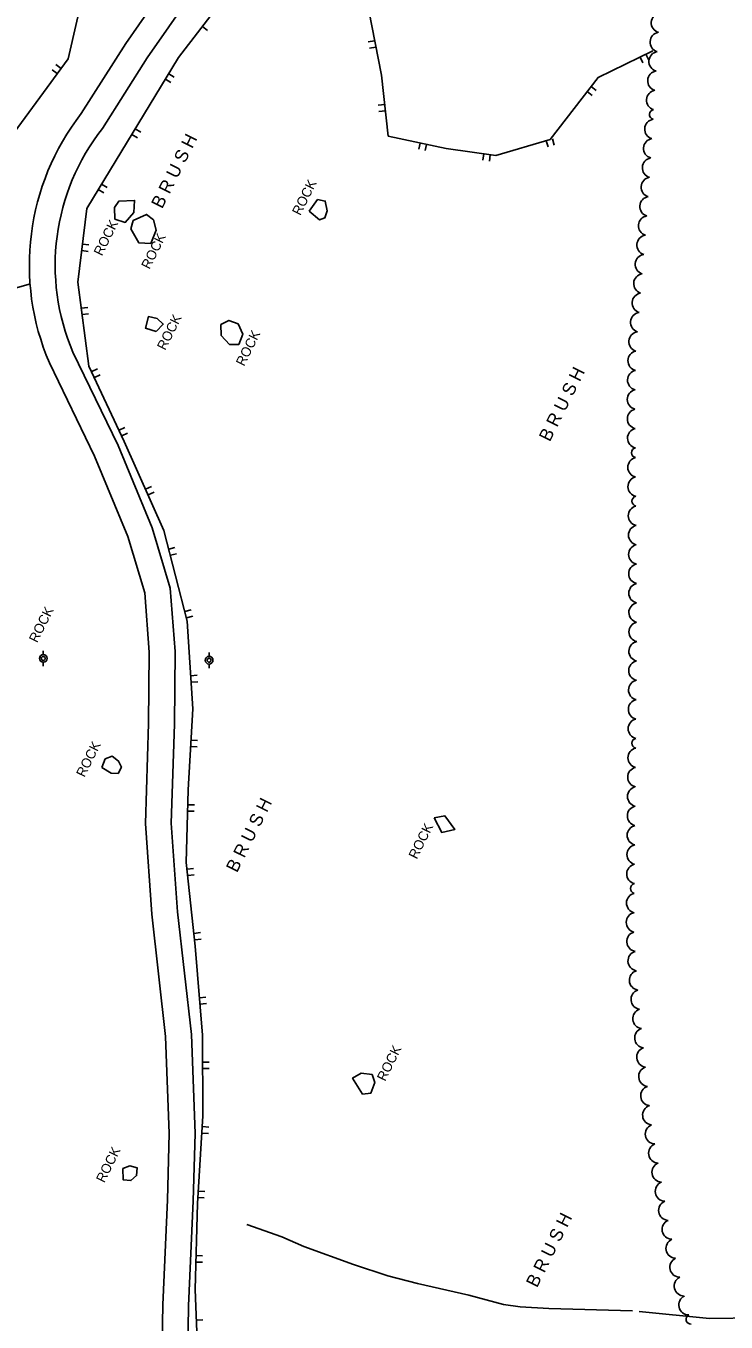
# Model space of a CAD drawing. Extents: x 0 to 9328, y -1540 to 7782.
# Drawn here: x 6965.7 to 7182.4, y 5193.5 to 5595.1 of the extents above; entities that cross this region are included whole.
import ezdxf

# ---------------------------------------------------------------- set-up
doc = ezdxf.new("R2010")
doc.units = 0
for name, color, linetype in [('Level 1', 7, 'Continuous'), ('Level 12', 7, 'Continuous'), ('Level 3', 7, 'Continuous'), ('Level 5', 7, 'Continuous'), ('Level 7', 7, 'Continuous'), ('Level 9', 7, 'Continuous')]:
    doc.layers.add(name, color=color, linetype=linetype)

msp = doc.modelspace()

# ---------------------------------------------------------------- linework, layer by layer
at = {"layer": 'Level 12'}
for p, q in [((6971.03, 5400.34), (6971.03, 5401.54)), ((7022.38, 5399.78), (7022.38, 5400.98)), ((6971.04, 5397.94), (6971.04, 5396.74)), ((7022.38, 5397.38), (7022.38, 5396.18))]:
    msp.add_line(p, q, dxfattribs=at)
for centre, radius in [((6971.05, 5399.15), 1.2), ((6971.05, 5399.15), 0.6), ((7022.39, 5398.59), 1.2), ((7022.39, 5398.59), 0.6)]:
    msp.add_circle(centre, radius, dxfattribs=at)
at = {"layer": 'Level 3'}
for points in [[(6982.79, 5567.93), (6996.57, 5589.65), (7016.78, 5618.68), (7040.75, 5653.59), (7068.08, 5697.59), (7084.58, 5726.38), (7099.89, 5755.33), (7105.29, 5771.75)], [(6989.34, 5563.32), (7003.24, 5585.22), (7023.36, 5614.14), (7047.45, 5649.22), (7074.95, 5693.49), (7091.59, 5722.52), (7107.27, 5752.19), (7113.64, 5771.53)], [(7031.5, 5063.9), (7030.47, 5078.91), (7025.07, 5114.01), (7020.5, 5144.25), (7015.6, 5171.07), (7016.02, 5198.6), (7017.5, 5231.11), (7018.04, 5252), (7016.93, 5282.61), (7012.59, 5320.66), (7010.66, 5348.12), (7011.65, 5378.82), (7011.86, 5401.34), (7010.37, 5420.95), (7004.76, 5439.6), (6994.19, 5465.07), (6980.23, 5494.01)], [(7023.52, 5063.35), (7022.52, 5078.02), (7017.16, 5112.81), (7012.61, 5142.93), (7007.59, 5170.4), (7008.03, 5198.85), (7009.5, 5231.39), (7010.03, 5251.96), (7008.94, 5282.01), (7004.62, 5319.93), (7002.65, 5347.97), (7003.65, 5378.98), (7003.86, 5401.08), (7002.46, 5419.48), (6997.21, 5436.9), (6986.89, 5461.8), (6972.94, 5490.7)]]:
    msp.add_lwpolyline(points, dxfattribs=at)
for radius, start, end in [(76.76, 142.2655, 203.208), (68.76, 141.9641, 203.064)]:
    msp.add_arc((7043.5, 5520.95), radius, start, end, dxfattribs=at)
at = {"layer": 'Level 5'}
for points in [[(6993.2, 5535.24), (6993.12, 5538.86), (6994.4, 5540.79), (6999.3, 5541.04), (6999.06, 5537.34), (6996.42, 5534.21)], [(7053.38, 5537.75), (7055.95, 5541.29), (7058.36, 5540.81), (7058.92, 5537.84), (7058.2, 5535.59), (7056.52, 5535.02)], [(6998.19, 5532.28), (6998.91, 5534.77), (7003, 5536.71), (7005.17, 5535.02), (7005.98, 5531.81), (7004.3, 5527.71), (7000.61, 5527.94)], [(7006.03, 5500.39), (7002.74, 5501.43), (7003.61, 5505.05), (7006.27, 5504.41), (7008.2, 5502.73)], [(7026.12, 5499.14), (7026.04, 5502.59), (7028.52, 5503.88), (7031.34, 5502.76), (7032.87, 5499.63), (7031.59, 5496.42), (7028.7, 5496.41)], [(6989.13, 5365.38), (6990.25, 5368.03), (6992.42, 5368.84), (6994.35, 5367.32), (6995.23, 5365.47), (6994.19, 5363.46), (6992.02, 5363.62)], [(7092.08, 5349.79), (7095.37, 5350.36), (7098.43, 5346.11), (7094.42, 5345.22)], [(7069.87, 5264.19), (7066.81, 5269.16), (7069.46, 5270.69), (7072.84, 5270.22), (7073.73, 5267.73), (7072.44, 5264.43)], [(6995.67, 5241.09), (6997.83, 5241.98), (7000.09, 5241.34), (6999.93, 5238.93), (6998.16, 5237.4), (6995.75, 5237.64)]]:
    msp.add_lwpolyline(points, close=True, dxfattribs=at)
at = {"layer": 'Level 7'}
for p, q in [((7020.34, 5594.9), (7021.93, 5593.68)), ((7073.64, 5590.52), (7071.68, 5590.13)), ((7074.03, 5588.55), (7072.07, 5588.16)), ((7157.63, 5586.3), (7158.5, 5584.5)), ((6975.4, 5580.32), (6973.78, 5581.5)), ((6976.58, 5581.93), (6974.97, 5583.11)), ((7155.83, 5585.43), (7156.7, 5583.63)), ((7008.87, 5578.56), (7010.57, 5577.52)), ((7009.91, 5580.26), (7011.61, 5579.22)), ((7139.44, 5574.76), (7141.02, 5573.54)), ((7140.66, 5576.34), (7142.24, 5575.12)), ((7076.74, 5570.78), (7074.75, 5570.57)), ((7076.95, 5568.79), (7074.96, 5568.58)), ((6998.47, 5561.47), (7000.18, 5560.43)), ((6999.51, 5563.18), (7001.22, 5562.14)), ((7087.74, 5558.82), (7087.32, 5556.87)), ((7089.7, 5558.4), (7089.28, 5556.45)), ((7126.77, 5559.54), (7127.33, 5557.62)), ((7128.69, 5560.1), (7129.25, 5558.18)), ((7107.45, 5555.47), (7107.17, 5553.49)), ((7109.43, 5555.19), (7109.15, 5553.21)), ((6989.11, 5546.09), (6990.82, 5545.05)), ((6988.07, 5544.38), (6989.78, 5543.35)), ((6982.94, 5525.49), (6984.92, 5525.25)), ((6983.18, 5527.48), (6985.17, 5527.23)), ((6982.83, 5507.65), (6984.82, 5507.91)), ((6983.1, 5505.66), (6985.08, 5505.93)), ((6986.04, 5488), (6987.85, 5488.84)), ((6986.88, 5486.18), (6988.7, 5487.03)), ((6994.5, 5469.88), (6996.31, 5470.72)), ((6995.35, 5468.06), (6997.16, 5468.91)), ((7002.69, 5451.63), (7004.52, 5452.44)), ((7003.51, 5449.8), (7005.33, 5450.61)), ((7009.89, 5433.02), (7011.82, 5433.52)), ((7010.39, 5431.09), (7012.32, 5431.59)), ((7014.89, 5413.66), (7016.83, 5414.16)), ((7015.39, 5411.72), (7017.33, 5412.22)), ((7016.74, 5393.78), (7018.74, 5393.91)), ((7016.87, 5391.79), (7018.86, 5391.92)), ((7016.84, 5373.82), (7018.84, 5373.7)), ((7016.73, 5371.82), (7018.72, 5371.71)), ((7015.85, 5353.84), (7017.85, 5353.79)), ((7015.79, 5351.84), (7017.79, 5351.79)), ((7015.58, 5333.87), (7017.57, 5334.08)), ((7015.79, 5331.88), (7017.78, 5332.09)), ((7017.7, 5313.98), (7019.69, 5314.19)), ((7017.92, 5311.99), (7019.9, 5312.2)), ((7019.4, 5294.05), (7021.4, 5294.21)), ((7019.56, 5292.06), (7021.56, 5292.22)), ((7020.4, 5274.09), (7022.4, 5274.1)), ((7020.42, 5272.09), (7022.42, 5272.1)), ((7020.32, 5254.09), (7022.31, 5253.96)), ((7020.19, 5252.1), (7022.19, 5251.97)), ((7018.91, 5232.14), (7020.91, 5232.01)), ((7019.04, 5234.13), (7021.04, 5234)), ((7018.33, 5212.15), (7020.33, 5212.1)), ((7018.38, 5214.15), (7020.38, 5214.09)), ((7018.47, 5194.16), (7020.47, 5194.24))]:
    msp.add_line(p, q, dxfattribs=at)
for points in [[(7094.11, 5772.04), (7082.09, 5744.99), (7063.59, 5749.31), (7048.59, 5724.2), (7042.91, 5701.75), (7027.48, 5693.53), (7016.96, 5675.82), (7027.83, 5668.12), (7027.61, 5653), (7015.63, 5648.72), (6999.08, 5641.3), (6982.2, 5635.97), (6984.16, 5608.39), (6978.8, 5584.9), (6957.85, 5556.32), (6945.58, 5533.87), (6928.71, 5520.82), (6889.87, 5516.34)], [(7019.07, 5177.46), (7018.07, 5203.68), (7018.76, 5230.3), (7020.49, 5257.4), (7020.3, 5282.41), (7018.09, 5309.99), (7015.32, 5335.88), (7015.93, 5358.48), (7017.35, 5383.58), (7015.62, 5410.67), (7008.35, 5438.81), (6996.09, 5466.38), (6985.2, 5489.69), (6981.71, 5515.74), (6984.49, 5538.58), (7012.9, 5585.26), (7044.37, 5626.32)], [(7044.37, 5626.32), (7048.97, 5616.03), (7058.55, 5607.04), (7071.83, 5599.82), (7075.8, 5579.88), (7077.83, 5560.98), (7095.77, 5557.15), (7111.13, 5554.99), (7127.94, 5559.92), (7142.79, 5579.16), (7159.77, 5587.39)]]:
    msp.add_lwpolyline(points, dxfattribs=at)
for centre, radius, start, end in [((7162.34, 5596.07), 3.08, 99.1559, 253.7951), ((7161.97, 5590.08), 3.07, 99.1559, 253.7951), ((7161.6, 5584.09), 3.07, 99.1559, 253.7951), ((7161.23, 5578.1), 3.07, 99.1559, 253.7951), ((7160.86, 5572.11), 3.07, 99.1559, 253.7951), ((7160.31, 5563.13), 3.08, 99.1559, 253.7951), ((7160.25, 5567.64), 1.54, 99.1559, 253.7951), ((7159.94, 5557.14), 3.07, 99.1559, 253.7951), ((7159.57, 5551.15), 3.07, 99.1559, 253.7951), ((7159.2, 5545.16), 3.07, 99.1559, 253.7951), ((7158.8, 5539.17), 3.08, 98.6225, 253.2617), ((7158.35, 5533.18), 3.07, 98.0889, 252.7281), ((7157.87, 5527.2), 3.08, 98.0889, 252.7281), ((7157.39, 5521.22), 3.08, 98.0058, 252.6451), ((7156.9, 5515.24), 3.08, 98.0058, 252.6451), ((7156.41, 5509.26), 3.07, 98.0058, 252.6451), ((7155.92, 5503.28), 3.08, 98.0058, 252.6451), ((7155.43, 5497.3), 3.08, 98.0058, 252.6451), ((7155.12, 5491.35), 3.07, 101.4766, 256.1158), ((7155, 5485.35), 3.08, 101.477, 256.1163), ((7154.92, 5479.36), 3.07, 102.3574, 256.9966), ((7154.93, 5473.37), 3.07, 103.2379, 257.8771), ((7154.99, 5467.37), 3.07, 103.2379, 257.8771), ((7155.08, 5458.37), 3.07, 103.2379, 257.8771), ((7154.69, 5462.87), 1.54, 103.2379, 257.8771), ((7155.13, 5452.37), 3.08, 103.2379, 257.8771), ((7154.84, 5447.87), 1.54, 103.2379, 257.8771), ((7155.22, 5443.37), 3.07, 103.2379, 257.8771), ((7155.28, 5437.37), 3.07, 103.2379, 257.8771), ((7155.32, 5431.37), 3.07, 102.9325, 257.5717), ((7155.35, 5425.37), 3.07, 102.9325, 257.5717), ((7155.38, 5419.37), 3.07, 102.9325, 257.5717), ((7155.4, 5413.37), 3.07, 102.9325, 257.5717), ((7155.43, 5407.37), 3.07, 102.9325, 257.5717), ((7155.41, 5401.36), 3.08, 102.1331, 256.7724), ((7155.36, 5395.36), 3.07, 102.1331, 256.7724), ((7155.3, 5389.36), 3.07, 102.1331, 256.7724), ((7155.24, 5383.36), 3.07, 102.1331, 256.7724), ((7155.18, 5377.36), 3.07, 102.1331, 256.7724), ((7154.8, 5372.87), 1.54, 102.1331, 256.7724), ((7155.1, 5368.36), 3.07, 102.1331, 256.7724), ((7155.04, 5362.36), 3.07, 102.1331, 256.7724), ((7154.98, 5356.36), 3.08, 102.1331, 256.7724), ((7154.93, 5350.36), 3.07, 102.1331, 256.7724), ((7154.87, 5344.36), 3.07, 102.1331, 256.7724), ((7154.81, 5338.37), 3.07, 102.1331, 256.7724), ((7154.75, 5332.37), 3.08, 102.1331, 256.7724), ((7154.37, 5327.87), 1.54, 102.1331, 256.7724), ((7154.67, 5323.37), 3.07, 102.1331, 256.7724), ((7154.61, 5317.37), 3.08, 102.1331, 256.7724), ((7154.76, 5311.42), 3.07, 106.1918, 260.8311), ((7155.13, 5305.43), 3.08, 106.1932, 260.8325), ((7155.55, 5299.46), 3.07, 107.126, 261.7652), ((7156.06, 5293.49), 3.07, 108.0598, 262.6991), ((7156.62, 5287.52), 3.08, 108.0598, 262.6991), ((7157.21, 5281.55), 3.08, 108.5711, 263.2103), ((7157.83, 5275.59), 3.07, 108.5712, 263.2104), ((7158.44, 5269.62), 3.07, 108.5712, 263.2104), ((7159.06, 5263.65), 3.08, 108.5712, 263.2105), ((7159.67, 5257.68), 3.08, 108.5712, 263.2105), ((7160.49, 5251.79), 3.07, 112.5564, 267.1956), ((7161.52, 5245.88), 3.08, 112.5572, 267.1965), ((7162.55, 5239.97), 3.07, 112.5572, 267.1965), ((7163.58, 5234.05), 3.08, 112.5572, 267.1965), ((7164.61, 5228.14), 3.08, 112.5572, 267.1965), ((7165.7, 5222.26), 3.07, 113.9308, 268.57), ((7166.88, 5216.38), 3.07, 113.9311, 268.5703), ((7168.1, 5210.52), 3.08, 115.1198, 269.7591), ((7169.45, 5204.69), 3.07, 116.3091, 270.9483), ((7170.87, 5198.86), 3.08, 116.3091, 270.9483), ((7171.6, 5194.41), 1.53, 116.3091, 270.9483)]:
    msp.add_arc(centre, radius, start, end, dxfattribs=at)
at = {"layer": 'Level 9'}
for points in [[(6966.64, 5515.04), (6951.93, 5510.83)], [(7490.21, 5197.49), (7464.01, 5200.72), (7456.6, 5202.08), (7445.56, 5205.62), (7440.42, 5207.72), (7433.69, 5212.52), (7423.84, 5221.42), (7412.85, 5233.64), (7406.66, 5239.78), (7402.89, 5242.45), (7398.96, 5244.23), (7393.32, 5244.64), (7383.99, 5243.53), (7374.86, 5241.48), (7348.36, 5231.12), (7332.33, 5225.79), (7279.53, 5210.97), (7262.53, 5206.52), (7222.98, 5199.45), (7207.05, 5196.61), (7191.81, 5194.83), (7177.3, 5194.67), (7155.49, 5196.85)], [(7153.49, 5197.05), (7127.59, 5197.78), (7118.64, 5198.29), (7113.51, 5198.97), (7102.78, 5201.9), (7086.87, 5205.46), (7077.73, 5207.86), (7067.06, 5211.35), (7051.68, 5216.95), (7044.93, 5219.98), (7034.1, 5223.78)]]:
    msp.add_lwpolyline(points, dxfattribs=at)

# ---------------------------------------------------------------- texts
at = {"layer": 'Level 1'}
for s, height, p in [('B R U S H', 4, (7007.85, 5538.25)), ('ROCK', 3, (7050.6, 5536.15)), ('ROCK', 3, (6989.18, 5523.65)), ('ROCK', 3, (7003.92, 5519.5)), ('ROCK', 3, (7008.81, 5494.4)), ('ROCK', 3, (7033.19, 5489.47)), ('B R U S H', 4, (7127.86, 5466.03)), ('ROCK', 3, (6969.16, 5403.81)), ('ROCK', 3, (6983.77, 5362.12)), ('B R U S H', 4, (7031, 5332.56)), ('ROCK', 3, (7086.66, 5336.76)), ('ROCK', 3, (7076.87, 5267.93)), ('ROCK', 3, (6989.91, 5236.49)), ('B R U S H', 4, (7123.89, 5204))]:
    msp.add_text(s, height=height, rotation=63.5, dxfattribs=at).set_placement(p)

doc.saveas('drawing.dxf')
